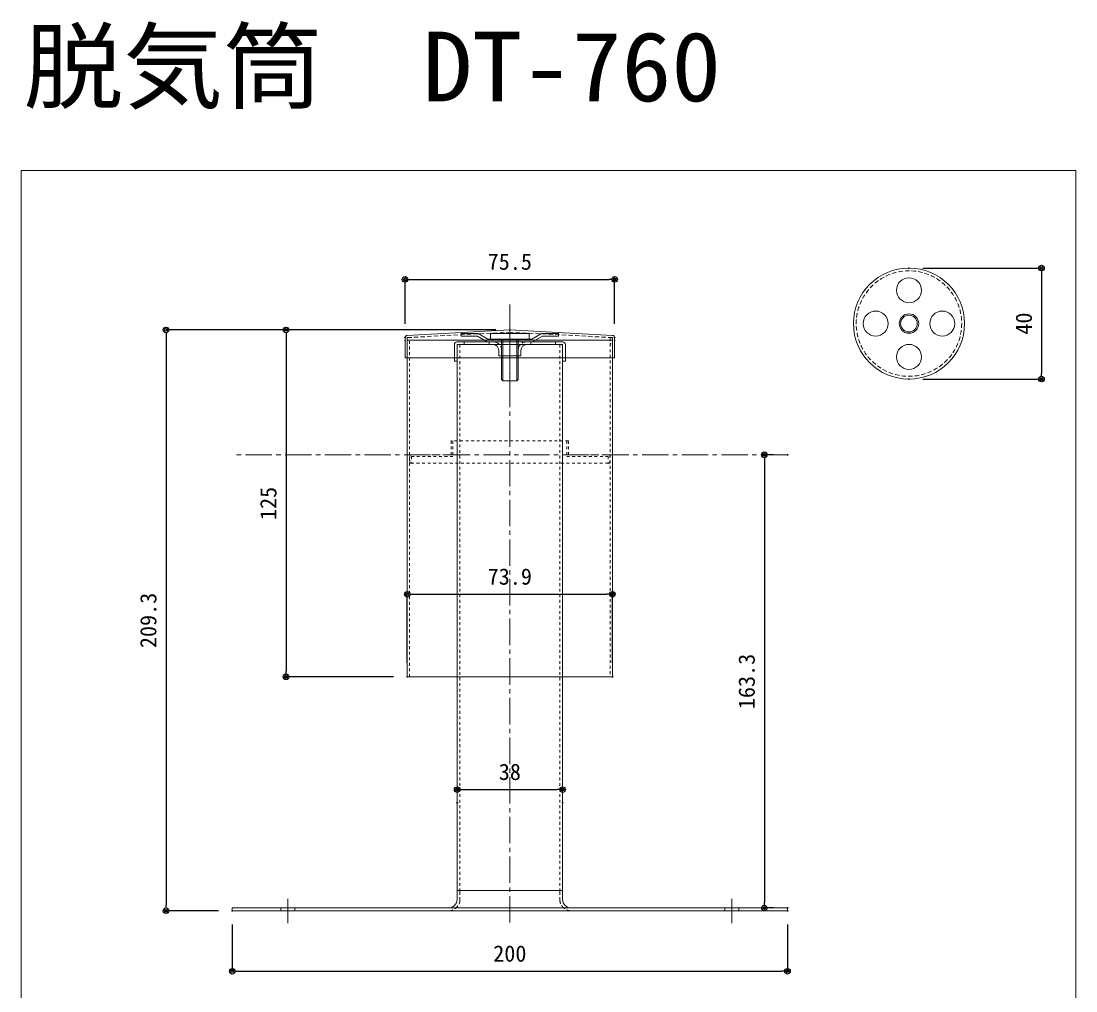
# Model space of a CAD drawing. Units: millimetres, scale not verified. Extents: x -190 to 190, y -305 to 303.
# Drawn here: x -190 to 190, y -46.4 to 303 of the extents above; entities that cross this region are included whole.
import ezdxf
from ezdxf.enums import TextEntityAlignment as Align

# ---------------------------------------------------------------- set-up
doc = ezdxf.new("R2010")
doc.units = ezdxf.units.MM
doc.header["$LTSCALE"] = 0.5
doc.header["$PDMODE"] = 32
doc.header["$PDSIZE"] = 0.25
for name, pattern in [('USER1', [8, 2, -2, 2, -2]), ('USER10', [4.7625, 3.175, -1.5875]), ('USER3', [1.25, 0.625, -0.125, 0.125, -0.125, 0.125, -0.125]), ('USER9', [28.575, 19.05, -3.175, 3.175, -3.175])]:
    doc.linetypes.add(name, pattern=pattern)
for name, color, linetype, lineweight in [('0-0_0', 7, 'Continuous', 25), ('0-1_図面枠', 5, 'Continuous', 18), ('0-4_GREEN', 7, 'Continuous', 18), ('0-5_1手摺寸法', 7, 'Continuous', 25), ('0-D_01外形', 2, 'Continuous', 18), ('1-0_09PHANTOM', 5, 'USER3', 18), ('1-1_03_U+FF8E_U+FF9E_U+FF99_U+FF84細線', 5, 'Continuous', 18)]:
    doc.layers.add(name, color=color, linetype=linetype, lineweight=lineweight)
doc.layers.add('0-3_Defpoints', color=7, linetype='Continuous')
doc.styles.add('ＭＳ ゴシック', font='')
doc.styles.get('ＭＳ ゴシック').set_extended_font_data('MS Gothic')

# ---------------------------------------------------------------- blocks, each defined once
blk = doc.blocks.new('_Origin2')
at = {"layer": '0-0_0'}
blk.add_line((-0.5, 0), (-1, 0), dxfattribs=at)
for radius in [0.5, 0.25]:
    blk.add_circle((0, 0), radius, dxfattribs=at)
blk = doc.blocks.new('D50')
at = {"layer": '0-3_Defpoints'}
for p in [(627.3993, 562.5476), (551.8993, 541.5652), (627.3993, 541.5652)]:
    blk.add_point(p, dxfattribs=at)
at = {"layer": '0-5_1手摺寸法'}
for p, q in [((551.8993, 546.5652), (551.8993, 562.5476)), ((553.8993, 562.5476), (625.3993, 562.5476)), ((627.3993, 546.5652), (627.3993, 562.5476))]:
    blk.add_line(p, q, dxfattribs=at)
at = {"layer": '0-5_1手摺寸法', "xscale": 2, "yscale": 2, "rotation": 180}
blk.add_blockref('_Origin2', (551.8993, 562.5476), dxfattribs=at)
at = {"layer": '0-5_1手摺寸法', "xscale": 2, "yscale": 2}
blk.add_blockref('_Origin2', (627.3993, 562.5476), dxfattribs=at)
at = {"layer": '0-5_1手摺寸法', "style": 'ＭＳ ゴシック'}
blk.add_text('75.5', height=5.865, dxfattribs=at).set_placement((581.6493, 564.2476), align=Align.BOTTOM_LEFT)
blk = doc.blocks.new('D51')
at = {"layer": '0-3_Defpoints'}
for p in [(589.6493, 544.3248), (509.0114, 419.3247), (552.699, 419.3247)]:
    blk.add_point(p, dxfattribs=at)
at = {"layer": '0-5_1手摺寸法'}
for p, q in [((584.6493, 544.3248), (509.0114, 544.3248)), ((509.0114, 542.3248), (509.0114, 421.3247)), ((547.699, 419.3247), (509.0114, 419.3247))]:
    blk.add_line(p, q, dxfattribs=at)
at = {"layer": '0-5_1手摺寸法', "xscale": 2, "yscale": 2}
for p, rotation in [((509.0114, 544.3248), 90), ((509.0114, 419.3247), 270)]:
    blk.add_blockref('_Origin2', p, dxfattribs=dict(at, rotation=rotation))
at = {"layer": '0-5_1手摺寸法', "style": 'ＭＳ ゴシック'}
blk.add_text('125', height=5.865, rotation=90, dxfattribs=at).set_placement((507.3114, 475.8247), align=Align.BOTTOM_LEFT)
blk = doc.blocks.new('D52')
at = {"layer": '0-3_Defpoints'}
for p in [(589.6493, 544.3248), (465.7791, 335.0248), (489.649, 335.0248)]:
    blk.add_point(p, dxfattribs=at)
at = {"layer": '0-5_1手摺寸法'}
for p, q in [((584.6493, 544.3248), (465.7791, 544.3248)), ((465.7791, 542.3248), (465.7791, 337.0248)), ((484.649, 335.0248), (465.7791, 335.0248))]:
    blk.add_line(p, q, dxfattribs=at)
at = {"layer": '0-5_1手摺寸法', "xscale": 2, "yscale": 2}
for p, rotation in [((465.7791, 544.3248), 90), ((465.7791, 335.0248), 270)]:
    blk.add_blockref('_Origin2', p, dxfattribs=dict(at, rotation=rotation))
at = {"layer": '0-5_1手摺寸法', "style": 'ＭＳ ゴシック'}
blk.add_text('209.3', height=5.865, rotation=90, dxfattribs=at).set_placement((464.0791, 429.6748), align=Align.BOTTOM_LEFT)
blk = doc.blocks.new('D53')
at = {"layer": '0-3_Defpoints'}
for p in [(489.649, 335.0248), (689.649, 335.0248), (689.649, 313.2248)]:
    blk.add_point(p, dxfattribs=at)
at = {"layer": '0-5_1手摺寸法'}
for p, q in [((489.649, 330.0248), (489.649, 313.2248)), ((689.649, 330.0248), (689.649, 313.2248)), ((491.649, 313.2248), (687.649, 313.2248))]:
    blk.add_line(p, q, dxfattribs=at)
at = {"layer": '0-5_1手摺寸法', "xscale": 2, "yscale": 2, "rotation": 180}
blk.add_blockref('_Origin2', (489.649, 313.2248), dxfattribs=at)
at = {"layer": '0-5_1手摺寸法', "xscale": 2, "yscale": 2}
blk.add_blockref('_Origin2', (689.649, 313.2248), dxfattribs=at)
at = {"layer": '0-5_1手摺寸法', "style": 'ＭＳ ゴシック'}
blk.add_text('200', height=5.865, dxfattribs=at).set_placement((583.649, 314.9248), align=Align.BOTTOM_LEFT)
blk = doc.blocks.new('D54')
at = {"layer": '0-3_Defpoints'}
for p in [(689.6491, 499.3256), (681.3322, 336.0256), (689.6491, 336.0256)]:
    blk.add_point(p, dxfattribs=at)
at = {"layer": '0-5_1手摺寸法'}
for p, q in [((684.6491, 499.3256), (681.3322, 499.3256)), ((681.3322, 497.3256), (681.3322, 338.0256)), ((684.6491, 336.0256), (681.3322, 336.0256))]:
    blk.add_line(p, q, dxfattribs=at)
at = {"layer": '0-5_1手摺寸法', "xscale": 2, "yscale": 2}
for p, rotation in [((681.3322, 499.3256), 90), ((681.3322, 336.0256), 270)]:
    blk.add_blockref('_Origin2', p, dxfattribs=dict(at, rotation=rotation))
at = {"layer": '0-5_1手摺寸法', "style": 'ＭＳ ゴシック'}
blk.add_text('163.3', height=5.865, rotation=90, dxfattribs=at).set_placement((679.6322, 407.6756), align=Align.BOTTOM_LEFT)
blk = doc.blocks.new('D55')
at = {"layer": '0-3_Defpoints'}
for p in [(733.4342, 566.623), (733.4342, 526.623), (781.1733, 526.623)]:
    blk.add_point(p, dxfattribs=at)
at = {"layer": '0-5_1手摺寸法'}
for p, q in [((738.4342, 566.623), (781.1733, 566.623)), ((781.1733, 564.623), (781.1733, 528.623)), ((738.4342, 526.623), (781.1733, 526.623))]:
    blk.add_line(p, q, dxfattribs=at)
at = {"layer": '0-5_1手摺寸法', "xscale": 2, "yscale": 2}
for p, rotation in [((781.1733, 566.623), 90), ((781.1733, 526.623), 270)]:
    blk.add_blockref('_Origin2', p, dxfattribs=dict(at, rotation=rotation))
at = {"layer": '0-5_1手摺寸法', "style": 'ＭＳ ゴシック'}
blk.add_text('40', height=5.865, rotation=90, dxfattribs=at).set_placement((779.4733, 542.623), align=Align.BOTTOM_LEFT)
blk = doc.blocks.new('D56')
at = {"layer": '0-3_Defpoints'}
for p in [(626.599, 449.0718), (552.699, 419.3247), (626.599, 419.3247)]:
    blk.add_point(p, dxfattribs=at)
at = {"layer": '0-5_1手摺寸法'}
for p, q in [((552.699, 424.3247), (552.699, 449.0718)), ((554.699, 449.0718), (624.599, 449.0718)), ((626.599, 424.3247), (626.599, 449.0718))]:
    blk.add_line(p, q, dxfattribs=at)
at = {"layer": '0-5_1手摺寸法', "xscale": 2, "yscale": 2, "rotation": 180}
blk.add_blockref('_Origin2', (552.699, 449.0718), dxfattribs=at)
at = {"layer": '0-5_1手摺寸法', "xscale": 2, "yscale": 2}
blk.add_blockref('_Origin2', (626.599, 449.0718), dxfattribs=at)
at = {"layer": '0-5_1手摺寸法', "style": 'ＭＳ ゴシック'}
blk.add_text('73.9', height=5.865, dxfattribs=at).set_placement((581.649, 450.7718), align=Align.BOTTOM_LEFT)
blk = doc.blocks.new('D64')
at = {"layer": '0-3_Defpoints'}
for p in [(608.649, 378.6932), (570.649, 373.9442), (608.649, 373.9442)]:
    blk.add_point(p, dxfattribs=at)
at = {"layer": '0-5_1手摺寸法'}
for p, q in [((570.649, 378.9442), (570.649, 378.6932)), ((572.649, 378.6932), (606.649, 378.6932)), ((608.649, 378.9442), (608.649, 378.6932))]:
    blk.add_line(p, q, dxfattribs=at)
at = {"layer": '0-5_1手摺寸法', "xscale": 2, "yscale": 2, "rotation": 180}
blk.add_blockref('_Origin2', (570.649, 378.6932), dxfattribs=at)
at = {"layer": '0-5_1手摺寸法', "xscale": 2, "yscale": 2}
blk.add_blockref('_Origin2', (608.649, 378.6932), dxfattribs=at)
at = {"layer": '0-5_1手摺寸法', "style": 'ＭＳ ゴシック'}
blk.add_text('38', height=5.865, dxfattribs=at).set_placement((585.649, 380.3932), align=Align.BOTTOM_LEFT)

msp = doc.modelspace()

# ---------------------------------------------------------------- linework, layer by layer
at = {"layer": '0-1_図面枠'}
msp.add_lwpolyline([(-190.0007, -304.7643), (189.9993, -304.7643), (189.9993, 249.2357), (-190.0007, 249.2357)], close=True, dxfattribs=at)
at = {"layer": '0-D_01外形', "color": 1, "linetype": 'USER9'}
for p, q in [((-13.9192, -21.8386), (-13.9192, 200.9315)), ((86.0808, 146.7292), (-113.9192, 146.7292))]:
    msp.add_line(p, q, dxfattribs=at)
at = {"layer": '0-D_01外形', "color": 3}
for p, q in [((-50.9114, 189.7677), (-13.919, 191.7283)), ((-31.4192, 190.4272), (-31.4192, 189.4272)), ((-31.4192, 190.4272), (-25.3661, 190.4272)), ((-21.8661, 188.4272), (-25.3661, 190.4272)), ((23.0733, 189.7677), (-13.919, 191.7283)), ((-5.9724, 188.4272), (-2.4724, 190.4272)), ((3.5808, 190.4272), (-2.4724, 190.4272)), ((3.5808, 190.4272), (3.5808, 189.4272)), ((-51.669, 188.9688), (-51.669, 181.7283)), ((-31.4192, 189.4272), (-25.6317, 189.4272)), ((-22.1317, 187.4272), (-25.6317, 189.4272)), ((-22.1317, 187.4272), (-5.7068, 187.4272)), ((-21.8661, 188.4272), (-5.9724, 188.4272)), ((-5.7068, 187.4272), (-2.2068, 189.4272)), ((3.5808, 189.4272), (-2.2068, 189.4272)), ((23.831, 188.9688), (23.831, 181.7283)), ((-51.669, 181.7283), (-13.895, 181.7283)), ((23.831, 181.7283), (-13.9431, 181.7283))]:
    msp.add_line(p, q, dxfattribs=at)
at = {"layer": '0-D_01外形', "color": 6, "linetype": 'USER10'}
for p, q in [((-50.869, 188.9688), (-13.919, 190.9272)), ((23.031, 188.9688), (-13.919, 190.9272)), ((-50.869, 188.9688), (-50.869, 181.7283)), ((23.031, 188.9688), (23.031, 181.7283)), ((-16.9192, 184.4272), (-16.9192, 182.4272)), ((-10.9192, 184.4272), (-10.9192, 182.4272)), ((-31.9192, -10.2708), (-31.9192, -13.4708)), ((4.0808, -10.2707), (4.0808, -13.4707)), ((-96.4192, -16.5708), (-96.4192, -17.5708)), ((-91.4192, -16.5708), (-91.4192, -17.5708)), ((63.5808, -16.5708), (63.5808, -17.5708)), ((68.5808, -16.5708), (68.5808, -17.5708))]:
    msp.add_line(p, q, dxfattribs=at)
at = {"layer": '0-D_01外形'}
for p, q in [((-50.8692, 188.0283), (23.0308, 188.0283)), ((-33.9192, 186.4272), (-33.9192, 180.4272)), ((-13.9192, 187.4272), (-32.9192, 187.4272)), ((5.0808, 186.4272), (-32.9192, 186.4272)), ((-32.9192, 186.4272), (-32.9192, -10.2708)), ((-32.9192, 186.4272), (-32.9192, 180.4272)), ((-13.9192, 186.4272), (-32.9192, 186.4272)), ((-30.4192, 187.4272), (-30.4192, 186.4272)), ((-21.4192, 187.4272), (-21.4192, 186.4272)), ((-13.9192, 187.4272), (5.0808, 187.4272)), ((-13.9192, 186.4272), (5.0808, 186.4272)), ((-6.4192, 187.4272), (-6.4192, 186.4272)), ((2.5808, 187.4272), (2.5808, 186.4272)), ((5.0808, 186.4272), (5.0808, -10.2708)), ((5.0808, 186.4272), (5.0808, 180.4272)), ((6.0808, 186.4272), (6.0808, 180.4272)), ((23.0308, 188.7283), (23.0308, 66.7283)), ((-17.9192, 184.4272), (-17.9192, 182.4272)), ((-13.9192, 182.4272), (-17.9192, 182.4272)), ((-13.9192, 182.4272), (-9.9192, 182.4272)), ((-9.9192, 184.4272), (-9.9192, 182.4272)), ((-32.9192, 180.4272), (-33.9192, 180.4272)), ((6.0808, 180.4272), (5.0808, 180.4272)), ((5.0808, -10.2708), (-32.9192, -10.2708)), ((-113.9192, -16.5708), (-113.9192, -17.5708)), ((-36.0192, -16.5708), (-37.9192, -16.5708)), ((-36.0192, -17.5708), (-36.7192, -17.5708)), ((-13.9192, -16.5708), (-35.0192, -16.5708)), ((8.1808, -16.5707), (10.0808, -16.5707)), ((8.1808, -17.5707), (8.8808, -17.5707))]:
    msp.add_line(p, q, dxfattribs=at)
at = {"layer": '0-D_01外形', "color": 6, "linetype": 'USER1'}
for p, q in [((-50.0692, 66.7283), (-50.0692, 188.7283)), ((-31.9192, 186.4272), (-31.9192, -10.2708)), ((4.0808, 186.4272), (4.0808, -10.2708)), ((22.2308, 188.7283), (22.2308, 66.7283)), ((7.1808, 151.7292), (-35.0192, 151.7292)), ((-35.0192, 151.7292), (-35.0192, 146.7292)), ((-34.4192, 151.7292), (-34.4192, 146.1292)), ((6.5808, 151.7292), (6.5808, 146.1292)), ((7.1808, 151.7292), (7.1808, 146.7292)), ((-49.9192, 146.7292), (-49.9192, 143.7292)), ((-35.0192, 146.7292), (-49.9192, 146.7292)), ((-34.4192, 146.1292), (-49.3192, 146.1292)), ((6.5808, 146.1292), (21.4808, 146.1292)), ((7.1808, 146.7292), (22.0808, 146.7292)), ((22.0808, 146.7292), (22.0808, 143.7292)), ((21.4808, 143.7292), (-49.3192, 143.7292))]:
    msp.add_line(p, q, dxfattribs=at)
at = {"layer": '0-D_01外形', "color": 6}
for p, q in [((-32.9192, -10.2708), (5.0808, -10.2708)), ((-32.9192, -10.2708), (-32.9192, -13.4708)), ((5.0808, -10.2707), (5.0808, -13.4707))]:
    msp.add_line(p, q, dxfattribs=at)
at = {"layer": '0-D_01外形', "color": 1}
for p, q in [((-93.9192, -13.249), (-93.9192, -22.0453)), ((66.0808, -13.249), (66.0808, -22.0453))]:
    msp.add_line(p, q, dxfattribs=at)
at = {"layer": '0-D_01外形'}
for points in [[(23.0308, 66.7283), (-50.8692, 66.7283), (-50.8692, 188.7283)], [(-113.9192, -17.5708), (86.0808, -17.5708), (86.0808, -16.5708), (-113.9192, -16.5708)]]:
    msp.add_lwpolyline(points, dxfattribs=at)
at = {"layer": '0-D_01外形', "color": 6, "linetype": 'USER1'}
for points in [[(-49.3192, 146.1292), (-49.3192, 143.7292), (-49.9192, 143.7292)], [(21.4808, 146.1292), (21.4808, 143.7292), (22.0808, 143.7292)]]:
    msp.add_lwpolyline(points, dxfattribs=at)
at = {"layer": '0-D_01外形'}
for centre, radius in [((129.8659, 194.0265), 20), ((129.8659, 206.0265), 4.5), ((117.8659, 194.0265), 4.5), ((141.8659, 194.0265), 4.5), ((129.8659, 194.0265), 3.5), ((129.8659, 194.0265), 3), ((129.8659, 182.0265), 4.5)]:
    msp.add_circle(centre, radius, dxfattribs=at)
at = {"layer": '0-D_01外形', "color": 6, "linetype": 'USER10'}
msp.add_circle((129.8659, 194.0265), 19, dxfattribs=at)
at = {"layer": '0-D_01外形', "color": 3}
for centre, start, end in [((-50.869, 188.9688), 93.03395, 180), ((23.031, 188.9688), 0, 86.96605)]:
    msp.add_arc(centre, 0.8, start, end, dxfattribs=at)
at = {"layer": '0-D_01外形'}
for centre, radius, start, end in [((-32.9192, 186.4272), 1, 90, 180), ((-19.9192, 184.4272), 2, 0, 90), ((-7.9192, 184.4272), 2, 90, 180), ((5.0808, 186.4272), 1, 0, 90)]:
    msp.add_arc(centre, radius, start, end, dxfattribs=at)
at = {"layer": '0-D_01外形', "color": 6, "linetype": 'USER10'}
for centre, radius, start, end in [((-19.9192, 184.4272), 3, 0, 90), ((-7.9192, 184.4272), 3, 90, 180), ((-36.0192, -13.4708), 4.1, 270, 0), ((8.1808, -13.4707), 4.1, 180.00033, 270.00033)]:
    msp.add_arc(centre, radius, start, end, dxfattribs=at)
at = {"layer": '0-D_01外形', "color": 6}
for centre, start, end in [((-36.0192, -13.4708), 270, 0), ((8.1808, -13.4707), 180.00033, 270.00033)]:
    msp.add_arc(centre, 3.1, start, end, dxfattribs=at)
at = {"layer": '0-D_01外形'}
for p in [(-51.669, 187.9628), (22.331, 186.7283)]:
    msp.add_point(p, dxfattribs=at)
at = {"layer": '0-D_01外形', "color": 3}
msp.add_point((23.831, 187.9628), dxfattribs=at)
at = {"layer": '1-0_09PHANTOM'}
msp.add_line((-13.9192, 193.0902), (-13.9192, 168.8545), dxfattribs=at)
at = {"layer": '1-1_03_U+FF8E_U+FF9E_U+FF99_U+FF84細線'}
for p, q in [((-20.9192, 190.4272), (-6.9192, 190.4272)), ((-20.9192, 188.4272), (-20.9192, 190.4272)), ((-6.9192, 188.4272), (-6.9192, 190.4272)), ((-20.9192, 188.4272), (-6.9192, 188.4272)), ((-16.9192, 188.4272), (-16.9192, 173.9272)), ((-16.4192, 173.4272), (-16.4192, 188.4272)), ((-11.4192, 173.4272), (-11.4192, 188.4272)), ((-10.9192, 188.4272), (-10.9192, 173.9272)), ((-16.4192, 173.4272), (-16.9192, 173.9272)), ((-16.4192, 173.4272), (-11.4192, 173.4272)), ((-11.4192, 173.4272), (-10.9192, 173.9272))]:
    msp.add_line(p, q, dxfattribs=at)

# ---------------------------------------------------------------- block references
at = {"layer": '0-5_1手摺寸法'}
for name in ['D50', 'D55', 'D52', 'D51', 'D54', 'D56', 'D64', 'D53']:
    msp.add_blockref(name, (-603.5683, -352.5964), dxfattribs=at)

# ---------------------------------------------------------------- texts
at = {"layer": '0-4_GREEN', "style": 'ＭＳ ゴシック', "width": 1.05}
msp.add_text('脱気筒\u3000DT-760', height=25.09, dxfattribs=at).set_placement((-189.1062, 266.577), align=Align.BOTTOM_LEFT)

doc.saveas('drawing.dxf')
